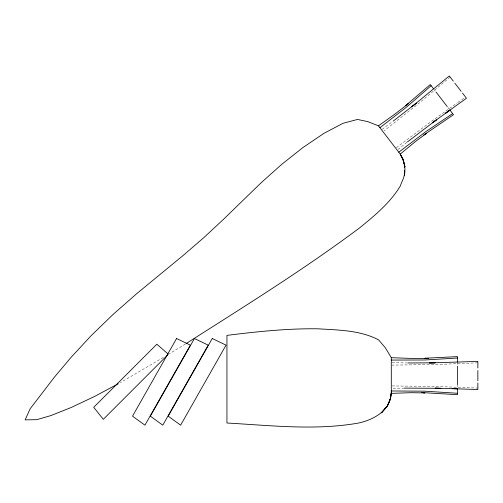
<?xml version="1.0" encoding="UTF-8"?>
<svg xmlns="http://www.w3.org/2000/svg" width="503" height="503" viewBox="0 0 503 503"><rect width="100%" height="100%" fill="white"/><g stroke="black" fill="none" stroke-linecap="round" stroke-linejoin="round"><path stroke-width="0.38" stroke-dasharray="2.52 1.89" d="M450.172 77.085L417.452 104.492L384.154 130.793M406.896 142.362L397.754 149.668M382.11 129.353L392.082 121.94M396.289 147.763L430.782 121.795L457.441 102.757M458.026 102.342L465.011 97.5M185.418 344.027L169.354 353.804M163.324 357.457L120.311 382.689M477.85 362.82L435.208 364.574L392.038 365.103M404.462 388.115L392.038 388.347M392.038 362.707L407.304 362.952M392.038 385.946L435.208 386.411L477.85 388.09M434.265 89.754L435.353 91.169M447.903 107.466L450.286 110.559M457.516 361.883L457.516 364.939M457.516 384.147L457.516 388.322"/><path stroke-width="0.75" d="M404.582 170.247C405.33 175.993 401.991 180.91 400.237 186.135C390.165 202.797 374.98 215.322 360.098 227.507C304.246 269.319 244.86 306.126 186.079 343.612M404.55 170.259L404.362 175.585C405.808 168.216 404.469 160.507 400.231 154.27L403.079 159.696L404.902 166.795L402.796 158.873L403.079 159.696L400.231 154.094L378.463 125.825L367.781 121.638L357.52 119.444L342.971 123.323L324.133 133.226L302.976 147.517L281.623 164.437L261.29 182.608L223.244 219.56L203.734 237.718L182.752 255.807L136.539 293.821L112.986 314.513L90.779 336.048L70.892 357.564L54.324 377.256L30.142 408.801L25.15 419.867L36.744 419.678L50.985 415.553L71.137 407.524L94.482 396.49L118.274 383.776M391.296 393.365C390.366 410.888 372.899 420.263 357.514 423.23C314.337 430.612 270.344 425.431 226.947 423.017L226.947 335.375C257.247 331.628 287.678 328.358 318.254 328.817C338.638 330.087 360.054 330.194 378.596 339.852L385.392 347.856L391.296 357.683L391.296 393.365L411.058 392.698L424.878 392.918L421.866 392.573L457.516 394.673L457.516 389.203M386.807 406.462L381.456 412.919L386.801 406.462M167.593 355.011L103.285 419.32L93.715 407.323L156.842 344.203L168.367 354.244M431.14 85.692L406.481 107.145L379.922 127.718M407.455 141.896L436.497 119.802L432.417 122.77L466.457 98.23L462.458 93.042M400.231 154.094L415.478 141.506L426.563 133.251L423.966 134.817M398.772 152.202L425.513 131.861L452.637 113.609M378.463 125.825L394.566 114.344L408.398 103.649M393.22 121.085L416.371 103.115L411.756 106.799L449.305 75.959L453.297 81.146M407.814 104.083L405.405 105.781L430.279 84.579L433.617 88.918M423.985 134.842L453.499 114.728L450.154 110.39M457.516 358.029L424.897 359.985L391.296 360.073M404.462 388.115L440.949 388.322L435.189 388.165L477.85 389.511L477.85 382.965M391.296 390.976L424.89 391.183L457.516 393.264M391.296 357.683L411.058 358.419L428.55 358.381L424.878 358.243L457.516 356.621L457.516 362.097M408.015 362.959L435.183 362.82L429.285 362.927L477.85 361.405L477.85 367.951M454.875 83.196L461.132 91.32M436.101 92.137L447.224 106.586M477.85 370.535L477.85 380.79M457.516 366.165L457.516 384.399M404.708 165.688L404.664 167.21L404.708 165.688M391.296 392.761L390.133 399.545L391.296 392.761M390.41 398.716L387.247 406.279L390.41 398.716M176.584 338.519L132.522 416.151L144.933 425.173L190.367 345.14L176.584 338.519M194.428 338.519L150.359 416.151L162.777 425.173L208.211 345.14L194.428 338.519M212.266 338.519L168.203 416.151L180.615 425.173L226.048 345.14L212.266 338.519M449.864 110.019L445.526 113.219L449.889 110.044M457.51 388.731L452.122 388.618L457.516 388.762"/></g></svg>
